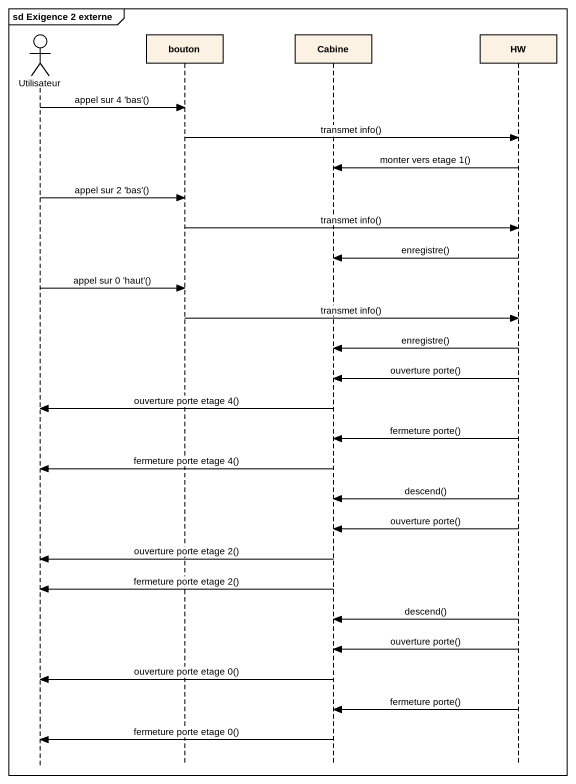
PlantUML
@startuml
mainframe sd Exigence 2 externe
hide footbox
actor Utilisateur
participant bouton
participant Cabine
participant HW

Utilisateur -> bouton : appel sur 4 'bas'()
bouton -> HW : transmet info()
HW -> Cabine : monter vers etage 1()
Utilisateur -> bouton : appel sur 2 'bas'()
bouton -> HW : transmet info()
HW -> Cabine : enregistre()
Utilisateur -> bouton : appel sur 0 'haut'()
bouton -> HW : transmet info()
HW -> Cabine : enregistre()
HW -> Cabine : ouverture porte()
Cabine -> Utilisateur : ouverture porte etage 4()
HW -> Cabine : fermeture porte()
Cabine -> Utilisateur : fermeture porte etage 4()
HW -> Cabine : descend()
HW -> Cabine : ouverture porte()
Cabine -> Utilisateur : ouverture porte etage 2()
Cabine -> Utilisateur : fermeture porte etage 2()
HW -> Cabine : descend()
HW -> Cabine : ouverture porte()
Cabine -> Utilisateur : ouverture porte etage 0()
HW -> Cabine : fermeture porte()
Cabine -> Utilisateur : fermeture porte etage 0()
@enduml
